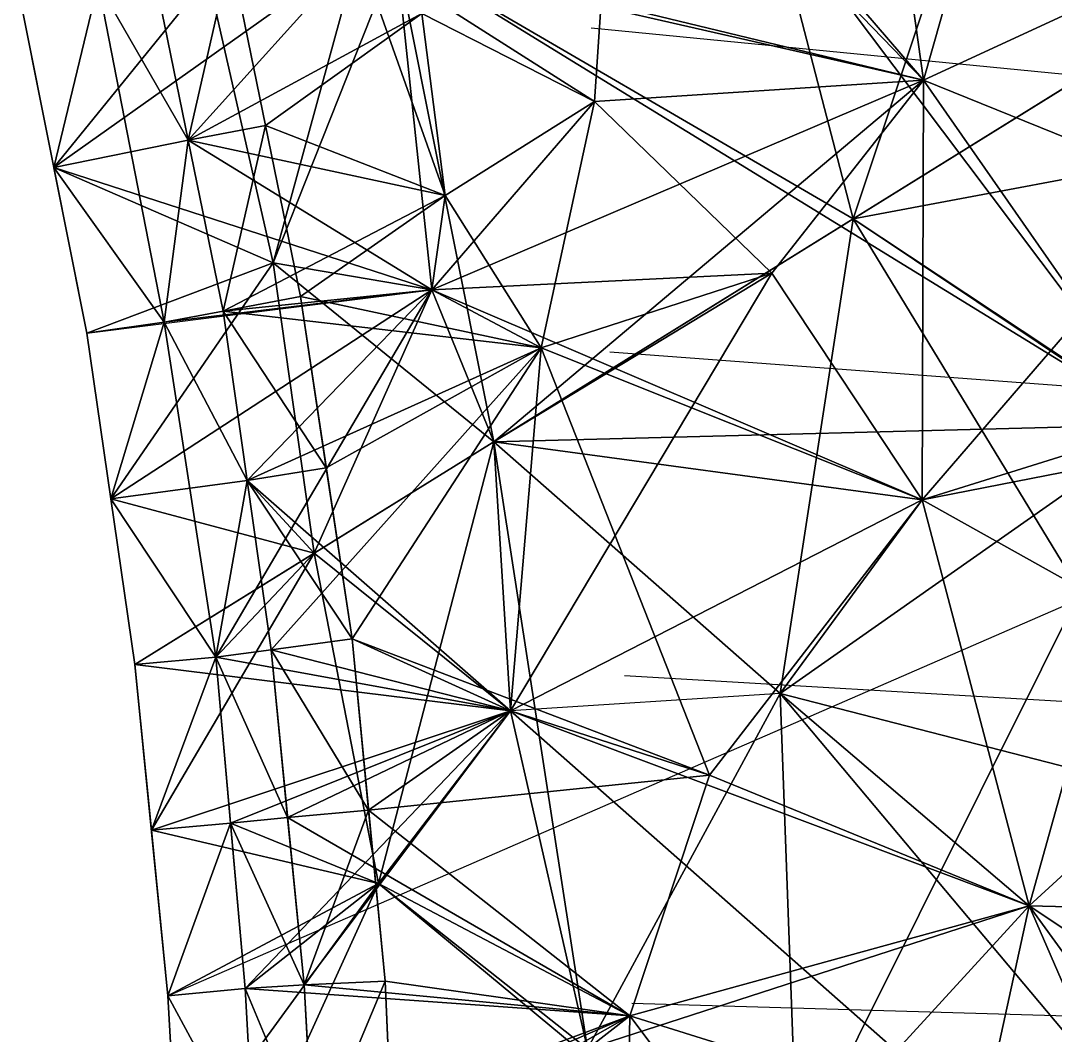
# Model space of a CAD drawing. Extents: x 0 to 22.5, y -0.5 to 22.5.
# Drawn here: x 17.92 to 20.73, y 1.233 to 3.989 of the extents above; entities that cross this region are included whole.
import ezdxf

# ---------------------------------------------------------------- set-up
doc = ezdxf.new("R2010")
doc.units = 0
doc.header["$MEASUREMENT"] = 0
for name, color, linetype in [('Crown wall side', 7, 'CONTINUOUS'), ('Elements', 7, 'CONTINUOUS'), ('Faces', 7, 'CONTINUOUS'), ('LowerTendons Crown', 7, 'CONTINUOUS')]:
    doc.layers.add(name, color=color, linetype=linetype)

msp = doc.modelspace()

# ---------------------------------------------------------------- linework, layer by layer
at = {"layer": 'Crown wall side'}
for p, q in [((18.68, 3.24, 59.83), (18.49, 4.17, 59.83)), ((18.82, 2.31, 59.83), (18.68, 3.24, 59.83)), ((18.91, 1.38, 59.83), (18.82, 2.31, 59.83)), ((18.95, 0.46, 59.83), (18.91, 1.38, 59.83))]:
    msp.add_line(p, q, dxfattribs=at)
for points in [[(17.92, 4.04, 58.9), (18.1, 3.14, 58.9), (18.23, 2.24, 58.9), (22, 4.58, 54.58)], [(18.23, 2.24, 58.9), (18.32, 1.34, 58.9), (22.27, 3.06, 54.58), (22, 4.58, 54.58)], [(18.47, 3.2, 59.5), (18.28, 4.13, 59.5), (18.49, 4.17, 59.83), (18.68, 3.24, 59.83)], [(18.31, 3.17, 59.24), (18.13, 4.09, 59.24), (18.28, 4.13, 59.5), (18.47, 3.2, 59.5)], [(18.1, 3.14, 58.9), (17.92, 4.04, 58.9), (18.13, 4.09, 59.24), (18.31, 3.17, 59.24)], [(18.6, 2.28, 59.49), (18.47, 3.2, 59.5), (18.68, 3.24, 59.83), (18.82, 2.31, 59.83)], [(18.45, 2.26, 59.24), (18.31, 3.17, 59.24), (18.47, 3.2, 59.5), (18.6, 2.28, 59.49)], [(18.23, 2.24, 58.9), (18.1, 3.14, 58.9), (18.31, 3.17, 59.24), (18.45, 2.26, 59.24)], [(22.27, 3.06, 54.58), (22.42, 1.54, 54.58), (18.37, 0.45, 58.9), (18.32, 1.34, 58.9)], [(18.69, 1.37, 59.49), (18.6, 2.28, 59.49), (18.82, 2.31, 59.83), (18.91, 1.38, 59.83)], [(18.53, 1.36, 59.24), (18.45, 2.26, 59.24), (18.6, 2.28, 59.49), (18.69, 1.37, 59.49)], [(18.32, 1.34, 58.9), (18.23, 2.24, 58.9), (18.45, 2.26, 59.24), (18.53, 1.36, 59.24)], [(18.37, 0.45, 58.9), (18.37, -0.45, 58.9), (22.48, 0, 54.58), (22.42, 1.54, 54.58)], [(18.74, 0.46, 59.49), (18.69, 1.37, 59.49), (18.91, 1.38, 59.83), (18.95, 0.46, 59.83)], [(18.37, 0.45, 58.9), (18.32, 1.34, 58.9), (18.53, 1.36, 59.24), (18.58, 0.45, 59.24)], [(18.58, 0.45, 59.24), (18.53, 1.36, 59.24), (18.69, 1.37, 59.49), (18.74, 0.46, 59.49)]]:
    msp.add_3dface(points, dxfattribs=at)
at = {"layer": 'Elements'}
for points in [[(20.3722, 3.8278, 59.3862), (19.5399, 4.688, 59.5382), (20.0889, 5.8476, 59.3277), (20.7447, 5.1383, 57.1617)], [(20.3722, 3.8278, 59.3862), (20.0889, 5.8476, 59.3277), (22, 4.58, 58.95), (20.7447, 5.1383, 57.1617)], [(18.9396, 4.1749, 57.8205), (20.3722, 3.8278, 59.3862), (19.9582, 4.3098, 56.7419), (20.7447, 5.1383, 57.1617)], [(18.9396, 4.1749, 57.8205), (19.5399, 4.688, 59.5382), (20.3722, 3.8278, 59.3862), (20.7447, 5.1383, 57.1617)], [(22, 4.58, 56.77), (19.9582, 4.3098, 56.7419), (20.181, 3.451, 56.6644), (20.7447, 5.1383, 57.1617)], [(19.9582, 4.3098, 56.7419), (20.7447, 5.1383, 57.1617), (20.3722, 3.8278, 59.3862), (21.0243, 2.8923, 57.495)], [(20.181, 3.451, 56.6644), (20.7447, 5.1383, 57.1617), (19.9582, 4.3098, 56.7419), (21.0243, 2.8923, 57.495)], [(22, 4.58, 56.77), (20.7447, 5.1383, 57.1617), (20.181, 3.451, 56.6644), (21.0243, 2.8923, 57.495)], [(20.3722, 3.8278, 59.3862), (20.7447, 5.1383, 57.1617), (22, 4.58, 58.95), (21.0243, 2.8923, 57.495)], [(19.4783, 3.7699, 59.608), (19.0094, 4.0085, 59.709), (19.5399, 4.688, 59.5382), (18.8377, 4.1785, 58.9945)], [(20.3722, 3.8278, 59.3862), (19.5399, 4.688, 59.5382), (18.9396, 4.1749, 57.8205), (18.8377, 4.1785, 58.9945)], [(20.3722, 3.8278, 59.3862), (19.4783, 3.7699, 59.608), (19.5399, 4.688, 59.5382), (18.8377, 4.1785, 58.9945)], [(22, 4.58, 56.77), (19.9582, 4.3098, 56.7419), (21.0904, 4.0154, 55.6223), (20.181, 3.451, 56.6644)], [(22, 4.58, 56.77), (20.181, 3.451, 56.6644), (22.15, 3.82, 56.22), (21.0243, 2.8923, 57.495)], [(22, 4.58, 56.77), (21.0904, 4.0154, 55.6223), (22.15, 3.82, 56.22), (20.181, 3.451, 56.6644)], [(22.27, 3.06, 57.86), (22.42, 1.54, 58.95), (22, 4.58, 58.95), (20.3691, 2.6874, 59.4256)], [(22, 4.58, 58.95), (20.3722, 3.8278, 59.3862), (22.27, 3.06, 57.86), (20.3691, 2.6874, 59.4256)], [(22.27, 3.06, 57.86), (20.3722, 3.8278, 59.3862), (22, 4.58, 58.95), (21.0243, 2.8923, 57.495)], [(20.181, 3.451, 56.6644), (19.9582, 4.3098, 56.7419), (18.9396, 4.1749, 57.8205), (21.0243, 2.8923, 57.495)], [(19.9582, 4.3098, 56.7419), (20.3722, 3.8278, 59.3862), (18.9396, 4.1749, 57.8205), (21.0243, 2.8923, 57.495)], [(17.92, 4.04, 58.9), (18.13, 4.09, 59.24), (18.01, 3.5901, 58.9), (18.8377, 4.1785, 58.9945)], [(18.01, 3.5901, 58.9), (18.4294, 4.1074, 58.3606), (17.92, 4.04, 58.9), (18.8377, 4.1785, 58.9945)], [(18.01, 3.5901, 58.9), (19.0366, 3.2583, 58.9636), (18.606, 3.3314, 58.3145), (18.8377, 4.1785, 58.9945)], [(18.01, 3.5901, 58.9), (18.606, 3.3314, 58.3145), (18.4294, 4.1074, 58.3606), (18.8377, 4.1785, 58.9945)], [(18.01, 3.5901, 58.9), (18.13, 4.09, 59.24), (18.3751, 3.6647, 59.5), (18.8377, 4.1785, 58.9945)], [(18.3751, 3.6647, 59.5), (19.0366, 3.2583, 58.9636), (18.01, 3.5901, 58.9), (18.8377, 4.1785, 58.9945)], [(18.13, 4.09, 59.24), (18.28, 4.13, 59.5), (18.3751, 3.6647, 59.5), (18.8377, 4.1785, 58.9945)], [(18.28, 4.13, 59.5), (19.0094, 4.0085, 59.709), (18.3751, 3.6647, 59.5), (18.8377, 4.1785, 58.9945)], [(18.28, 4.13, 59.5), (18.49, 4.17, 59.83), (18.3751, 3.6647, 59.5), (19.0094, 4.0085, 59.709)], [(19.0731, 3.5146, 59.7202), (18.3751, 3.6647, 59.5), (19.0094, 4.0085, 59.709), (18.8377, 4.1785, 58.9945)], [(19.0731, 3.5146, 59.7202), (19.0366, 3.2583, 58.9636), (18.3751, 3.6647, 59.5), (18.8377, 4.1785, 58.9945)], [(18.3751, 3.6647, 59.5), (18.49, 4.17, 59.83), (18.585, 3.7048, 59.83), (19.0094, 4.0085, 59.709)], [(18.4294, 4.1074, 58.3606), (18.606, 3.3314, 58.3145), (18.9396, 4.1749, 57.8205), (18.8377, 4.1785, 58.9945)], [(18.606, 3.3314, 58.3145), (19.0366, 3.2583, 58.9636), (18.9396, 4.1749, 57.8205), (18.8377, 4.1785, 58.9945)], [(18.9396, 4.1749, 57.8205), (18.606, 3.3314, 58.3145), (19.2053, 2.8454, 57.7824), (19.0366, 3.2583, 58.9636)], [(19.0094, 4.0085, 59.709), (19.4783, 3.7699, 59.608), (19.0731, 3.5146, 59.7202), (18.8377, 4.1785, 58.9945)], [(20.3722, 3.8278, 59.3862), (19.0366, 3.2583, 58.9636), (19.4783, 3.7699, 59.608), (18.8377, 4.1785, 58.9945)], [(18.9396, 4.1749, 57.8205), (19.0366, 3.2583, 58.9636), (20.3722, 3.8278, 59.3862), (18.8377, 4.1785, 58.9945)], [(19.4783, 3.7699, 59.608), (19.0366, 3.2583, 58.9636), (19.0731, 3.5146, 59.7202), (18.8377, 4.1785, 58.9945)], [(19.2053, 2.8454, 57.7824), (20.3722, 3.8278, 59.3862), (18.9396, 4.1749, 57.8205), (19.0366, 3.2583, 58.9636)], [(18.9396, 4.1749, 57.8205), (20.3722, 3.8278, 59.3862), (19.2053, 2.8454, 57.7824), (21.0243, 2.8923, 57.495)], [(19.2053, 2.8454, 57.7824), (20.181, 3.451, 56.6644), (18.9396, 4.1749, 57.8205), (21.0243, 2.8923, 57.495)], [(18.3751, 3.6647, 59.5), (19.0094, 4.0085, 59.709), (18.585, 3.7048, 59.83), (19.0731, 3.5146, 59.7202)], [(21.0904, 4.0154, 55.6223), (22.15, 3.82, 56.22), (20.181, 3.451, 56.6644), (21.3531, 2.6676, 55.5285)], [(20.3722, 3.8278, 59.3862), (19.9601, 3.3037, 59.5082), (19.4783, 3.7699, 59.608), (19.0366, 3.2583, 58.9636)], [(19.2053, 2.8454, 57.7824), (19.9601, 3.3037, 59.5082), (20.3722, 3.8278, 59.3862), (19.0366, 3.2583, 58.9636)], [(20.3722, 3.8278, 59.3862), (19.9601, 3.3037, 59.5082), (19.2053, 2.8454, 57.7824), (21.0243, 2.8923, 57.495)], [(20.3691, 2.6874, 59.4256), (19.9601, 3.3037, 59.5082), (20.3722, 3.8278, 59.3862), (21.0243, 2.8923, 57.495)], [(22.27, 3.06, 57.86), (20.3691, 2.6874, 59.4256), (20.3722, 3.8278, 59.3862), (21.0243, 2.8923, 57.495)], [(20.181, 3.451, 56.6644), (21.3531, 2.6676, 55.5285), (22.15, 3.82, 56.22), (21.0243, 2.8923, 57.495)], [(19.3339, 3.1006, 59.67), (19.0731, 3.5146, 59.7202), (19.4783, 3.7699, 59.608), (19.0366, 3.2583, 58.9636)], [(19.4783, 3.7699, 59.608), (19.9601, 3.3037, 59.5082), (19.3339, 3.1006, 59.67), (19.0366, 3.2583, 58.9636)], [(18.3751, 3.6647, 59.5), (18.585, 3.7048, 59.83), (18.47, 3.2, 59.5), (19.0731, 3.5146, 59.7202)], [(18.47, 3.2, 59.5), (18.585, 3.7048, 59.83), (18.68, 3.24, 59.83), (19.0731, 3.5146, 59.7202)], [(18.01, 3.5901, 58.9), (18.3751, 3.6647, 59.5), (18.31, 3.17, 59.24), (19.0366, 3.2583, 58.9636)], [(18.31, 3.17, 59.24), (18.3751, 3.6647, 59.5), (18.47, 3.2, 59.5), (19.0366, 3.2583, 58.9636)], [(18.3751, 3.6647, 59.5), (19.0731, 3.5146, 59.7202), (18.47, 3.2, 59.5), (19.0366, 3.2583, 58.9636)], [(18.01, 3.5901, 58.9), (18.1, 3.14, 58.9), (19.0366, 3.2583, 58.9636), (18.31, 3.17, 59.24)], [(18.1, 3.14, 58.9), (18.01, 3.5901, 58.9), (19.0366, 3.2583, 58.9636), (18.606, 3.3314, 58.3145)], [(18.47, 3.2, 59.5), (19.0731, 3.5146, 59.7202), (19.3339, 3.1006, 59.67), (19.0366, 3.2583, 58.9636)], [(18.68, 3.24, 59.83), (19.3339, 3.1006, 59.67), (18.47, 3.2, 59.5), (19.0731, 3.5146, 59.7202)], [(19.2053, 2.8454, 57.7824), (19.983, 2.1611, 57.0511), (20.181, 3.451, 56.6644), (21.0243, 2.8923, 57.495)], [(20.181, 3.451, 56.6644), (21.0243, 2.8923, 57.495), (19.983, 2.1611, 57.0511), (21.1482, 1.8615, 55.8477)], [(21.3531, 2.6676, 55.5285), (21.0243, 2.8923, 57.495), (20.181, 3.451, 56.6644), (21.1482, 1.8615, 55.8477)], [(18.165, 2.69, 58.9), (18.606, 3.3314, 58.3145), (18.1, 3.14, 58.9), (19.0366, 3.2583, 58.9636)], [(18.7174, 2.5425, 58.3415), (18.606, 3.3314, 58.3145), (18.165, 2.69, 58.9), (19.0366, 3.2583, 58.9636)], [(19.2053, 2.8454, 57.7824), (18.606, 3.3314, 58.3145), (18.7174, 2.5425, 58.3415), (19.0366, 3.2583, 58.9636)], [(19.9601, 3.3037, 59.5082), (19.2501, 2.1145, 58.9424), (19.3339, 3.1006, 59.67), (19.0366, 3.2583, 58.9636)], [(20.3691, 2.6874, 59.4256), (19.9601, 3.3037, 59.5082), (19.2053, 2.8454, 57.7824), (19.0366, 3.2583, 58.9636)], [(20.3691, 2.6874, 59.4256), (19.2501, 2.1145, 58.9424), (19.9601, 3.3037, 59.5082), (19.0366, 3.2583, 58.9636)], [(19.2053, 2.8454, 57.7824), (19.9601, 3.3037, 59.5082), (20.3691, 2.6874, 59.4256), (21.0243, 2.8923, 57.495)], [(19.3339, 3.1006, 59.67), (19.9601, 3.3037, 59.5082), (20.3691, 2.6874, 59.4256), (19.2501, 2.1145, 58.9424)], [(18.165, 2.69, 58.9), (18.1, 3.14, 58.9), (18.31, 3.17, 59.24), (19.0366, 3.2583, 58.9636)], [(18.7174, 2.5425, 58.3415), (18.165, 2.69, 58.9), (18.535, 2.7399, 59.495), (19.0366, 3.2583, 58.9636)], [(18.535, 2.7399, 59.495), (18.165, 2.69, 58.9), (18.31, 3.17, 59.24), (19.0366, 3.2583, 58.9636)], [(18.535, 2.7399, 59.495), (18.31, 3.17, 59.24), (18.47, 3.2, 59.5), (19.0366, 3.2583, 58.9636)], [(18.7174, 2.5425, 58.3415), (18.535, 2.7399, 59.495), (18.45, 2.26, 59.24), (19.0366, 3.2583, 58.9636)], [(18.535, 2.7399, 59.495), (19.2501, 2.1145, 58.9424), (18.45, 2.26, 59.24), (19.0366, 3.2583, 58.9636)], [(18.45, 2.26, 59.24), (19.2501, 2.1145, 58.9424), (18.7174, 2.5425, 58.3415), (19.0366, 3.2583, 58.9636)], [(18.47, 3.2, 59.5), (19.3339, 3.1006, 59.67), (18.535, 2.7399, 59.495), (19.0366, 3.2583, 58.9636)], [(18.75, 2.7748, 59.83), (18.47, 3.2, 59.5), (18.68, 3.24, 59.83), (19.3339, 3.1006, 59.67)], [(19.3339, 3.1006, 59.67), (19.2501, 2.1145, 58.9424), (18.535, 2.7399, 59.495), (19.0366, 3.2583, 58.9636)], [(18.7174, 2.5425, 58.3415), (19.2501, 2.1145, 58.9424), (19.2053, 2.8454, 57.7824), (19.0366, 3.2583, 58.9636)], [(19.2053, 2.8454, 57.7824), (19.2501, 2.1145, 58.9424), (20.3691, 2.6874, 59.4256), (19.0366, 3.2583, 58.9636)], [(18.75, 2.7748, 59.83), (18.535, 2.7399, 59.495), (18.47, 3.2, 59.5), (19.3339, 3.1006, 59.67)], [(18.535, 2.7399, 59.495), (19.3339, 3.1006, 59.67), (18.6, 2.28, 59.49), (19.2501, 2.1145, 58.9424)], [(18.535, 2.7399, 59.495), (18.82, 2.31, 59.83), (18.6, 2.28, 59.49), (19.3339, 3.1006, 59.67)], [(18.82, 2.31, 59.83), (18.535, 2.7399, 59.495), (18.75, 2.7748, 59.83), (19.3339, 3.1006, 59.67)], [(18.6, 2.28, 59.49), (19.3339, 3.1006, 59.67), (18.82, 2.31, 59.83), (19.2501, 2.1145, 58.9424)], [(19.3339, 3.1006, 59.67), (19.7912, 1.9396, 59.5954), (18.82, 2.31, 59.83), (19.2501, 2.1145, 58.9424)], [(20.3691, 2.6874, 59.4256), (19.7912, 1.9396, 59.5954), (19.3339, 3.1006, 59.67), (19.2501, 2.1145, 58.9424)], [(22.27, 3.06, 57.86), (20.6594, 1.5844, 59.3905), (22.42, 1.54, 58.95), (20.3691, 2.6874, 59.4256)], [(20.6594, 1.5844, 59.3905), (20.3691, 2.6874, 59.4256), (22.27, 3.06, 57.86), (21.0243, 2.8923, 57.495)], [(22.42, 1.54, 58.95), (20.6594, 1.5844, 59.3905), (22.27, 3.06, 57.86), (21.0243, 2.8923, 57.495)], [(19.2053, 2.8454, 57.7824), (20.3691, 2.6874, 59.4256), (19.983, 2.1611, 57.0511), (21.0243, 2.8923, 57.495)], [(20.8578, 1.1195, 56.2464), (19.983, 2.1611, 57.0511), (20.0288, 0.8964, 57.1306), (21.0243, 2.8923, 57.495)], [(19.983, 2.1611, 57.0511), (21.0243, 2.8923, 57.495), (20.8578, 1.1195, 56.2464), (21.1482, 1.8615, 55.8477)], [(20.0288, 0.8964, 57.1306), (19.983, 2.1611, 57.0511), (20.6594, 1.5844, 59.3905), (21.0243, 2.8923, 57.495)], [(20.6594, 1.5844, 59.3905), (19.983, 2.1611, 57.0511), (20.3691, 2.6874, 59.4256), (21.0243, 2.8923, 57.495)], [(20.8578, 1.1195, 56.2464), (20.0288, 0.8964, 57.1306), (22.42, 1.54, 56.77), (21.0243, 2.8923, 57.495)], [(20.0288, 0.8964, 57.1306), (21.8655, -0.0756, 57.5178), (22.42, 1.54, 56.77), (21.0243, 2.8923, 57.495)], [(20.6594, 1.5844, 59.3905), (21.8655, -0.0756, 57.5178), (20.0288, 0.8964, 57.1306), (21.0243, 2.8923, 57.495)], [(22.465, 0.3854, 58.1328), (20.6594, 1.5844, 59.3905), (22.42, 1.54, 58.95), (21.0243, 2.8923, 57.495)], [(22.465, 0.3854, 58.1328), (21.8655, -0.0756, 57.5178), (20.6594, 1.5844, 59.3905), (21.0243, 2.8923, 57.495)], [(18.7174, 2.5425, 58.3415), (18.892, 1.6456, 58.2499), (19.2053, 2.8454, 57.7824), (19.2501, 2.1145, 58.9424)], [(19.2053, 2.8454, 57.7824), (18.892, 1.6456, 58.2499), (19.46, 1.1959, 57.6856), (19.2501, 2.1145, 58.9424)], [(19.46, 1.1959, 57.6856), (19.983, 2.1611, 57.0511), (19.2053, 2.8454, 57.7824), (19.2501, 2.1145, 58.9424)], [(20.3691, 2.6874, 59.4256), (19.2053, 2.8454, 57.7824), (19.983, 2.1611, 57.0511), (19.2501, 2.1145, 58.9424)], [(18.535, 2.7399, 59.495), (18.7174, 2.5425, 58.3415), (18.45, 2.26, 59.24), (18.165, 2.69, 58.9)], [(18.45, 2.26, 59.24), (18.535, 2.7399, 59.495), (18.6, 2.28, 59.49), (19.2501, 2.1145, 58.9424)], [(18.23, 2.24, 58.9), (18.165, 2.69, 58.9), (18.45, 2.26, 59.24), (18.7174, 2.5425, 58.3415)], [(20.6594, 1.5844, 59.3905), (19.7912, 1.9396, 59.5954), (20.3691, 2.6874, 59.4256), (19.2501, 2.1145, 58.9424)], [(20.3691, 2.6874, 59.4256), (19.983, 2.1611, 57.0511), (20.6594, 1.5844, 59.3905), (19.2501, 2.1145, 58.9424)], [(18.275, 1.7904, 58.9), (18.7174, 2.5425, 58.3415), (18.23, 2.24, 58.9), (19.2501, 2.1145, 58.9424)], [(18.23, 2.24, 58.9), (18.7174, 2.5425, 58.3415), (18.45, 2.26, 59.24), (19.2501, 2.1145, 58.9424)], [(18.275, 1.7904, 58.9), (18.892, 1.6456, 58.2499), (18.7174, 2.5425, 58.3415), (19.2501, 2.1145, 58.9424)], [(18.865, 1.8449, 59.83), (18.6, 2.28, 59.49), (18.82, 2.31, 59.83), (19.2501, 2.1145, 58.9424)], [(18.82, 2.31, 59.83), (19.7912, 1.9396, 59.5954), (18.865, 1.8449, 59.83), (19.2501, 2.1145, 58.9424)], [(18.645, 1.825, 59.49), (18.45, 2.26, 59.24), (18.6, 2.28, 59.49), (19.2501, 2.1145, 58.9424)], [(18.645, 1.825, 59.49), (18.6, 2.28, 59.49), (18.865, 1.8449, 59.83), (19.2501, 2.1145, 58.9424)], [(18.23, 2.24, 58.9), (18.45, 2.26, 59.24), (18.275, 1.7904, 58.9), (19.2501, 2.1145, 58.9424)], [(18.275, 1.7904, 58.9), (18.45, 2.26, 59.24), (18.49, 1.8096, 59.24), (19.2501, 2.1145, 58.9424)], [(18.49, 1.8096, 59.24), (18.45, 2.26, 59.24), (18.645, 1.825, 59.49), (19.2501, 2.1145, 58.9424)], [(20.6594, 1.5844, 59.3905), (19.983, 2.1611, 57.0511), (19.46, 1.1959, 57.6856), (19.2501, 2.1145, 58.9424)], [(19.46, 1.1959, 57.6856), (20.6594, 1.5844, 59.3905), (20.0288, 0.8964, 57.1306), (19.983, 2.1611, 57.0511)], [(18.49, 1.8096, 59.24), (18.892, 1.6456, 58.2499), (18.275, 1.7904, 58.9), (19.2501, 2.1145, 58.9424)], [(18.53, 1.36, 59.24), (18.892, 1.6456, 58.2499), (18.49, 1.8096, 59.24), (19.2501, 2.1145, 58.9424)], [(18.69, 1.37, 59.49), (18.49, 1.8096, 59.24), (18.645, 1.825, 59.49), (19.2501, 2.1145, 58.9424)], [(18.53, 1.36, 59.24), (18.49, 1.8096, 59.24), (18.69, 1.37, 59.49), (19.2501, 2.1145, 58.9424)], [(18.53, 1.36, 59.24), (19.2501, 2.1145, 58.9424), (18.69, 1.37, 59.49), (19.5745, 1.2856, 59.661)], [(18.892, 1.6456, 58.2499), (19.2501, 2.1145, 58.9424), (18.53, 1.36, 59.24), (19.5745, 1.2856, 59.661)], [(18.645, 1.825, 59.49), (19.2501, 2.1145, 58.9424), (18.865, 1.8449, 59.83), (19.5745, 1.2856, 59.661)], [(18.69, 1.37, 59.49), (19.2501, 2.1145, 58.9424), (18.645, 1.825, 59.49), (19.5745, 1.2856, 59.661)], [(18.865, 1.8449, 59.83), (19.2501, 2.1145, 58.9424), (19.7912, 1.9396, 59.5954), (19.5745, 1.2856, 59.661)], [(19.46, 1.1959, 57.6856), (19.2501, 2.1145, 58.9424), (18.892, 1.6456, 58.2499), (19.5745, 1.2856, 59.661)], [(19.46, 1.1959, 57.6856), (20.5291, 0.9871, 59.4272), (20.6594, 1.5844, 59.3905), (19.2501, 2.1145, 58.9424)], [(20.5291, 0.9871, 59.4272), (19.2501, 2.1145, 58.9424), (19.46, 1.1959, 57.6856), (19.5745, 1.2856, 59.661)], [(19.7912, 1.9396, 59.5954), (19.2501, 2.1145, 58.9424), (20.6594, 1.5844, 59.3905), (19.5745, 1.2856, 59.661)], [(20.6594, 1.5844, 59.3905), (19.2501, 2.1145, 58.9424), (20.5291, 0.9871, 59.4272), (19.5745, 1.2856, 59.661)], [(18.69, 1.37, 59.49), (18.645, 1.825, 59.49), (18.865, 1.8449, 59.83), (19.5745, 1.2856, 59.661)], [(18.69, 1.37, 59.49), (18.865, 1.8449, 59.83), (18.91, 1.38, 59.83), (19.5745, 1.2856, 59.661)], [(18.49, 1.8096, 59.24), (18.32, 1.34, 58.9), (18.275, 1.7904, 58.9), (18.892, 1.6456, 58.2499)], [(18.32, 1.34, 58.9), (18.49, 1.8096, 59.24), (18.53, 1.36, 59.24), (18.892, 1.6456, 58.2499)], [(18.32, 1.34, 58.9), (18.53, 1.36, 59.24), (18.555, 0.9048, 59.24), (18.892, 1.6456, 58.2499)], [(18.345, 0.8948, 58.9), (18.32, 1.34, 58.9), (18.555, 0.9048, 59.24), (18.892, 1.6456, 58.2499)], [(18.555, 0.9048, 59.24), (19.9865, 0.738, 59.5638), (18.345, 0.8948, 58.9), (18.892, 1.6456, 58.2499)], [(18.345, 0.8948, 58.9), (19.9865, 0.738, 59.5638), (19.46, 1.1959, 57.6856), (18.892, 1.6456, 58.2499)], [(18.555, 0.9048, 59.24), (18.892, 1.6456, 58.2499), (18.53, 1.36, 59.24), (19.5745, 1.2856, 59.661)], [(19.9865, 0.738, 59.5638), (18.892, 1.6456, 58.2499), (18.555, 0.9048, 59.24), (19.5745, 1.2856, 59.661)], [(19.46, 1.1959, 57.6856), (18.892, 1.6456, 58.2499), (19.9865, 0.738, 59.5638), (19.5745, 1.2856, 59.661)], [(19.46, 1.1959, 57.6856), (21.0483, 0.688, 59.3005), (20.6594, 1.5844, 59.3905), (20.5291, 0.9871, 59.4272)], [(20.6594, 1.5844, 59.3905), (19.46, 1.1959, 57.6856), (21.8655, -0.0756, 57.5178), (21.0483, 0.688, 59.3005)], [(21.8655, -0.0756, 57.5178), (20.0288, 0.8964, 57.1306), (19.46, 1.1959, 57.6856), (20.6594, 1.5844, 59.3905)], [(21.8655, -0.0756, 57.5178), (22.465, 0.3854, 58.1328), (20.6594, 1.5844, 59.3905), (21.0483, 0.688, 59.3005)], [(20.6594, 1.5844, 59.3905), (22.465, 0.3854, 58.1328), (22.42, 1.54, 58.95), (21.0483, 0.688, 59.3005)], [(21.8655, -0.0756, 57.5178), (20.8578, 1.1195, 56.2464), (20.0288, 0.8964, 57.1306), (22.42, 1.54, 56.77)], [(18.69, 1.37, 59.49), (18.91, 1.38, 59.83), (18.715, 0.9146, 59.49), (19.5745, 1.2856, 59.661)], [(18.91, 1.38, 59.83), (18.93, 0.9201, 59.83), (18.715, 0.9146, 59.49), (19.5745, 1.2856, 59.661)], [(18.715, 0.9146, 59.49), (18.53, 1.36, 59.24), (18.69, 1.37, 59.49), (19.5745, 1.2856, 59.661)], [(18.555, 0.9048, 59.24), (18.53, 1.36, 59.24), (18.715, 0.9146, 59.49), (19.5745, 1.2856, 59.661)], [(18.715, 0.9146, 59.49), (19.9865, 0.738, 59.5638), (18.555, 0.9048, 59.24), (19.5745, 1.2856, 59.661)], [(18.715, 0.9146, 59.49), (19.5565, 0.2507, 59.6766), (19.9865, 0.738, 59.5638), (19.5745, 1.2856, 59.661)], [(18.93, 0.9201, 59.83), (19.5565, 0.2507, 59.6766), (18.715, 0.9146, 59.49), (19.5745, 1.2856, 59.661)], [(19.9865, 0.738, 59.5638), (20.5291, 0.9871, 59.4272), (19.46, 1.1959, 57.6856), (19.5745, 1.2856, 59.661)]]:
    msp.add_3dface(points, dxfattribs=at)
at = {"layer": 'Faces'}
for points in [[(20.3722, 3.8278, 59.3862), (19.5399, 4.688, 59.5382), (20.0889, 5.8476, 59.3277)], [(20.3722, 3.8278, 59.3862), (20.0889, 5.8476, 59.3277), (22, 4.58, 58.95)], [(19.4783, 3.7699, 59.608), (19.0094, 4.0085, 59.709), (19.5399, 4.688, 59.5382)], [(20.3722, 3.8278, 59.3862), (19.4783, 3.7699, 59.608), (19.5399, 4.688, 59.5382)], [(22, 4.58, 58.95), (20.3691, 2.6874, 59.4256), (20.3722, 3.8278, 59.3862)], [(22.42, 1.54, 58.95), (20.3691, 2.6874, 59.4256), (22, 4.58, 58.95)], [(20.181, 3.451, 56.6644), (19.9582, 4.3098, 56.7419), (18.9396, 4.1749, 57.8205)], [(19.9582, 4.3098, 56.7419), (20.181, 3.451, 56.6644), (21.0904, 4.0154, 55.6223)], [(18.28, 4.13, 59.5), (18.49, 4.17, 59.83), (18.3751, 3.6647, 59.5)], [(18.3751, 3.6647, 59.5), (18.49, 4.17, 59.83), (18.585, 3.7048, 59.83)], [(18.4294, 4.1074, 58.3606), (18.606, 3.3314, 58.3145), (18.9396, 4.1749, 57.8205)], [(18.49, 4.17, 59.83), (19.0094, 4.0085, 59.709), (18.585, 3.7048, 59.83)], [(18.9396, 4.1749, 57.8205), (18.606, 3.3314, 58.3145), (19.2053, 2.8454, 57.7824)], [(19.2053, 2.8454, 57.7824), (20.181, 3.451, 56.6644), (18.9396, 4.1749, 57.8205)], [(18.01, 3.5901, 58.9), (18.4294, 4.1074, 58.3606), (17.92, 4.04, 58.9)], [(18.01, 3.5901, 58.9), (18.606, 3.3314, 58.3145), (18.4294, 4.1074, 58.3606)], [(18.13, 4.09, 59.24), (18.28, 4.13, 59.5), (18.3751, 3.6647, 59.5)], [(17.92, 4.04, 58.9), (18.13, 4.09, 59.24), (18.01, 3.5901, 58.9)], [(18.01, 3.5901, 58.9), (18.13, 4.09, 59.24), (18.3751, 3.6647, 59.5)], [(19.0094, 4.0085, 59.709), (19.0731, 3.5146, 59.7202), (18.585, 3.7048, 59.83)], [(19.0094, 4.0085, 59.709), (19.4783, 3.7699, 59.608), (19.0731, 3.5146, 59.7202)], [(20.181, 3.451, 56.6644), (21.3531, 2.6676, 55.5285), (21.0904, 4.0154, 55.6223)], [(20.3722, 3.8278, 59.3862), (19.9601, 3.3037, 59.5082), (19.4783, 3.7699, 59.608)], [(20.3691, 2.6874, 59.4256), (19.9601, 3.3037, 59.5082), (20.3722, 3.8278, 59.3862)], [(19.3339, 3.1006, 59.67), (19.0731, 3.5146, 59.7202), (19.4783, 3.7699, 59.608)], [(19.4783, 3.7699, 59.608), (19.9601, 3.3037, 59.5082), (19.3339, 3.1006, 59.67)], [(18.3751, 3.6647, 59.5), (18.585, 3.7048, 59.83), (18.47, 3.2, 59.5)], [(18.47, 3.2, 59.5), (18.585, 3.7048, 59.83), (18.68, 3.24, 59.83)], [(18.585, 3.7048, 59.83), (19.0731, 3.5146, 59.7202), (18.68, 3.24, 59.83)], [(18.01, 3.5901, 58.9), (18.3751, 3.6647, 59.5), (18.31, 3.17, 59.24)], [(18.31, 3.17, 59.24), (18.3751, 3.6647, 59.5), (18.47, 3.2, 59.5)], [(18.01, 3.5901, 58.9), (18.31, 3.17, 59.24), (18.1, 3.14, 58.9)], [(18.1, 3.14, 58.9), (18.606, 3.3314, 58.3145), (18.01, 3.5901, 58.9)], [(18.68, 3.24, 59.83), (19.0731, 3.5146, 59.7202), (19.3339, 3.1006, 59.67)], [(19.2053, 2.8454, 57.7824), (19.983, 2.1611, 57.0511), (20.181, 3.451, 56.6644)], [(19.983, 2.1611, 57.0511), (21.1482, 1.8615, 55.8477), (20.181, 3.451, 56.6644)], [(20.181, 3.451, 56.6644), (21.1482, 1.8615, 55.8477), (21.3531, 2.6676, 55.5285)], [(18.165, 2.69, 58.9), (18.606, 3.3314, 58.3145), (18.1, 3.14, 58.9)], [(18.7174, 2.5425, 58.3415), (18.606, 3.3314, 58.3145), (18.165, 2.69, 58.9)], [(19.2053, 2.8454, 57.7824), (18.606, 3.3314, 58.3145), (18.7174, 2.5425, 58.3415)], [(19.3339, 3.1006, 59.67), (19.9601, 3.3037, 59.5082), (20.3691, 2.6874, 59.4256)], [(18.75, 2.7748, 59.83), (18.47, 3.2, 59.5), (18.68, 3.24, 59.83)], [(18.68, 3.24, 59.83), (19.3339, 3.1006, 59.67), (18.75, 2.7748, 59.83)], [(18.535, 2.7399, 59.495), (18.31, 3.17, 59.24), (18.47, 3.2, 59.5)], [(18.75, 2.7748, 59.83), (18.535, 2.7399, 59.495), (18.47, 3.2, 59.5)], [(18.165, 2.69, 58.9), (18.1, 3.14, 58.9), (18.31, 3.17, 59.24)], [(18.535, 2.7399, 59.495), (18.165, 2.69, 58.9), (18.31, 3.17, 59.24)], [(18.75, 2.7748, 59.83), (19.3339, 3.1006, 59.67), (18.82, 2.31, 59.83)], [(19.3339, 3.1006, 59.67), (19.7912, 1.9396, 59.5954), (18.82, 2.31, 59.83)], [(20.3691, 2.6874, 59.4256), (19.7912, 1.9396, 59.5954), (19.3339, 3.1006, 59.67)], [(18.7174, 2.5425, 58.3415), (18.892, 1.6456, 58.2499), (19.2053, 2.8454, 57.7824)], [(19.2053, 2.8454, 57.7824), (18.892, 1.6456, 58.2499), (19.46, 1.1959, 57.6856)], [(19.46, 1.1959, 57.6856), (19.983, 2.1611, 57.0511), (19.2053, 2.8454, 57.7824)], [(18.82, 2.31, 59.83), (18.535, 2.7399, 59.495), (18.75, 2.7748, 59.83)], [(18.45, 2.26, 59.24), (18.165, 2.69, 58.9), (18.535, 2.7399, 59.495)], [(18.45, 2.26, 59.24), (18.535, 2.7399, 59.495), (18.6, 2.28, 59.49)], [(18.535, 2.7399, 59.495), (18.82, 2.31, 59.83), (18.6, 2.28, 59.49)], [(18.23, 2.24, 58.9), (18.165, 2.69, 58.9), (18.45, 2.26, 59.24)], [(18.23, 2.24, 58.9), (18.7174, 2.5425, 58.3415), (18.165, 2.69, 58.9)], [(20.6594, 1.5844, 59.3905), (19.7912, 1.9396, 59.5954), (20.3691, 2.6874, 59.4256)], [(20.6594, 1.5844, 59.3905), (20.3691, 2.6874, 59.4256), (22.42, 1.54, 58.95)], [(18.275, 1.7904, 58.9), (18.7174, 2.5425, 58.3415), (18.23, 2.24, 58.9)], [(18.275, 1.7904, 58.9), (18.892, 1.6456, 58.2499), (18.7174, 2.5425, 58.3415)], [(18.865, 1.8449, 59.83), (18.6, 2.28, 59.49), (18.82, 2.31, 59.83)], [(18.82, 2.31, 59.83), (19.7912, 1.9396, 59.5954), (18.865, 1.8449, 59.83)], [(18.645, 1.825, 59.49), (18.45, 2.26, 59.24), (18.6, 2.28, 59.49)], [(18.645, 1.825, 59.49), (18.6, 2.28, 59.49), (18.865, 1.8449, 59.83)], [(18.23, 2.24, 58.9), (18.45, 2.26, 59.24), (18.275, 1.7904, 58.9)], [(18.275, 1.7904, 58.9), (18.45, 2.26, 59.24), (18.49, 1.8096, 59.24)], [(18.49, 1.8096, 59.24), (18.45, 2.26, 59.24), (18.645, 1.825, 59.49)], [(20.0288, 0.8964, 57.1306), (19.983, 2.1611, 57.0511), (19.46, 1.1959, 57.6856)], [(20.8578, 1.1195, 56.2464), (19.983, 2.1611, 57.0511), (20.0288, 0.8964, 57.1306)], [(20.8578, 1.1195, 56.2464), (21.1482, 1.8615, 55.8477), (19.983, 2.1611, 57.0511)], [(19.7912, 1.9396, 59.5954), (19.5745, 1.2856, 59.661), (18.865, 1.8449, 59.83)], [(20.6594, 1.5844, 59.3905), (19.5745, 1.2856, 59.661), (19.7912, 1.9396, 59.5954)], [(18.69, 1.37, 59.49), (18.645, 1.825, 59.49), (18.865, 1.8449, 59.83)], [(18.69, 1.37, 59.49), (18.865, 1.8449, 59.83), (18.91, 1.38, 59.83)], [(18.865, 1.8449, 59.83), (19.5745, 1.2856, 59.661), (18.91, 1.38, 59.83)], [(18.49, 1.8096, 59.24), (18.32, 1.34, 58.9), (18.275, 1.7904, 58.9)], [(18.32, 1.34, 58.9), (18.49, 1.8096, 59.24), (18.53, 1.36, 59.24)], [(18.69, 1.37, 59.49), (18.49, 1.8096, 59.24), (18.645, 1.825, 59.49)], [(18.53, 1.36, 59.24), (18.49, 1.8096, 59.24), (18.69, 1.37, 59.49)], [(18.32, 1.34, 58.9), (18.892, 1.6456, 58.2499), (18.275, 1.7904, 58.9)], [(18.345, 0.8948, 58.9), (18.892, 1.6456, 58.2499), (18.32, 1.34, 58.9)], [(19.46, 1.1959, 57.6856), (18.892, 1.6456, 58.2499), (18.345, 0.8948, 58.9)], [(20.5291, 0.9871, 59.4272), (19.5745, 1.2856, 59.661), (20.6594, 1.5844, 59.3905)], [(21.0483, 0.688, 59.3005), (20.5291, 0.9871, 59.4272), (20.6594, 1.5844, 59.3905)], [(22.42, 1.54, 58.95), (21.0483, 0.688, 59.3005), (20.6594, 1.5844, 59.3905)], [(18.69, 1.37, 59.49), (18.91, 1.38, 59.83), (18.715, 0.9146, 59.49)], [(18.91, 1.38, 59.83), (18.93, 0.9201, 59.83), (18.715, 0.9146, 59.49)], [(18.91, 1.38, 59.83), (19.5745, 1.2856, 59.661), (18.93, 0.9201, 59.83)], [(18.32, 1.34, 58.9), (18.53, 1.36, 59.24), (18.555, 0.9048, 59.24)], [(18.715, 0.9146, 59.49), (18.53, 1.36, 59.24), (18.69, 1.37, 59.49)], [(18.555, 0.9048, 59.24), (18.53, 1.36, 59.24), (18.715, 0.9146, 59.49)], [(18.345, 0.8948, 58.9), (18.32, 1.34, 58.9), (18.555, 0.9048, 59.24)], [(18.93, 0.9201, 59.83), (19.5745, 1.2856, 59.661), (19.5565, 0.2507, 59.6766)], [(19.5565, 0.2507, 59.6766), (19.5745, 1.2856, 59.661), (19.9865, 0.738, 59.5638)], [(19.9865, 0.738, 59.5638), (19.5745, 1.2856, 59.661), (20.5291, 0.9871, 59.4272)]]:
    msp.add_3dface(points, dxfattribs=at)
at = {"layer": 'LowerTendons Crown'}
for p, q in [((19.47, 3.97, 58.39), (21.2, 3.8, 57.16)), ((19.52, 3.09, 58.47), (21.25, 2.96, 57.23)), ((19.56, 2.21, 58.52), (21.28, 2.11, 57.28)), ((19.58, 1.32, 58.56), (21.31, 1.27, 57.31))]:
    msp.add_line(p, q, dxfattribs=at)

doc.saveas('drawing.dxf')
